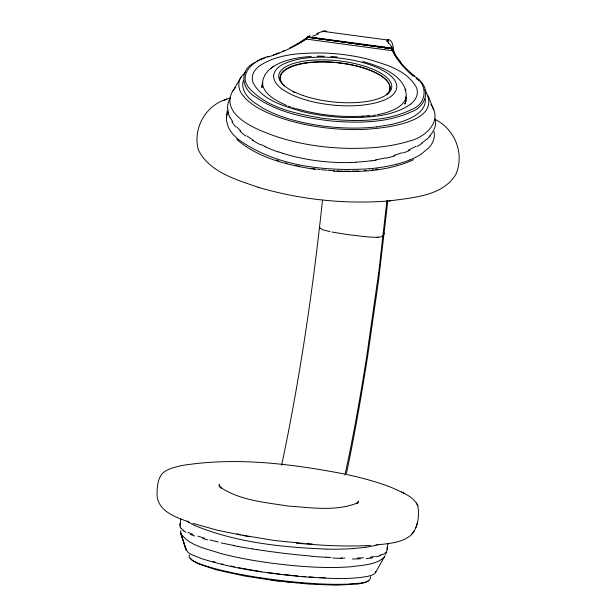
<?xml version="1.0" encoding="UTF-8"?>
<svg xmlns="http://www.w3.org/2000/svg" width="616" height="616" viewBox="0 0 616 616"><rect width="100%" height="100%" fill="white"/><g stroke="black" fill="none" stroke-linecap="round" stroke-linejoin="round"><path stroke-width="0.92" d="M219.219 487.017L219.234 484.376L219.489 485.816L221.121 488.088L220.305 487.218C240.078 500.562 265.257 502.363 288.242 506.059C311.034 507.546 335.705 511.757 357.457 502.941L356.448 503.611L358.62 501.062L358.158 502.91M387.502 41.542L387.68 39.978M388.488 39.339A197.613 12.135 44.9 0 0 387.718 40.017L322.73 31.316L322.668 31.932C322.846 30.43 325.879 30.507 326.75 31.562M386.94 200.308L378.971 270.647L366.813 355.856A267.221 21.437 -82.3 0 1 348.972 456.117L344.983 475.028M387.857 200.477L378.578 280.257L367.729 355.548A275.829 22.13 -82.3 0 1 347.085 470.378L346.154 474.759M307.738 37.807L307.838 37.191L391.999 48.525L396.203 56.102L401.37 63.094M322.507 200.023C313.059 288.95 300.108 377.6 281.658 465.134M387.564 40.887L387.649 40.078M391.637 49.134L391.73 48.518M320.944 38.923L307.561 37.122L307.099 37.83L307.207 36.945L309.994 35.836M226.565 116.786L227.235 110.572M307.099 37.83L307.253 37.399M388.142 43.012L388.542 39.393C393.709 41.226 393.062 48.841 394.163 53.307M180.011 525.194L180.742 519.096M387.179 549.549L387.941 543.258M185.878 548.51C187.303 554.677 195.811 555.817 200.67 558.304C234.142 569.176 269.346 573.581 304.265 576.853C325.587 578.116 347.37 580.218 368.522 576.176C370.932 575.444 373.904 574.897 375.46 572.695L385.139 555.47M377.146 544.89C388.396 543.528 400.962 542.996 410.256 535.751C418.279 528.259 419.427 516.031 417.841 505.751C413.082 495.695 401.255 492.115 391.922 487.656C377.554 481.989 362.578 478.031 347.516 474.667M392.269 48.803L307.677 37.029L305.182 39.193A251.844 90.113 5.7 0 1 296.696 44.483M405.775 101.648L405.867 97.028M180.781 530.645L180.688 533.079L186.155 550.042L180.588 532.563L185.901 549.341M415.869 527.789L417.633 522.129M405.628 102.164L404.997 103.758M262.732 82.713L261.946 87.572M385.77 554.331L386.486 552.529M389.281 91.422L389.974 88.935A55.201 20.713 5.8 0 0 346.469 63.933L337.291 62.686A55.201 20.713 5.8 0 0 280.75 81.72M383.206 235.659L384.384 233.11M264.495 75.437L268.16 70.555L273.843 66.22M263.802 77.408C257.734 91.761 276.353 100.97 286.964 105.575M375.483 572.657L375.791 571.386M245.63 71.972L241.241 76.784L232.055 92.269C222.676 111.011 246.177 124.386 260.252 130.353C287.757 142.35 317.848 147.624 347.74 148.348C368.376 148.618 389.351 147.27 409.155 141.11C424.547 137.768 442.627 122.053 431.631 105.505M189.412 554.931C187.757 558.011 192.146 560.075 194.256 561.33C200.277 564.41 206.799 566.335 213.275 568.183C235.058 574.058 257.388 577.615 279.749 580.395C302.548 583.021 325.517 584.977 348.487 584.114C353.592 582.69 371.433 584.984 370.516 576.599M241.002 77.162C237.545 82.29 238.33 89.343 241.98 94.179C250.111 105.367 263.448 111.219 275.891 116.208C303.365 126.234 332.863 130.153 362.023 129.522C379.002 128.667 444.252 123.978 425.363 90.829M232.625 91.307L235.535 87.487M264.179 76.784L264.603 76.168M384.453 557.203C375.583 565.057 362.516 565.126 351.312 566.712C333.171 568.198 314.915 567.444 296.796 565.927C271.086 563.609 245.422 559.913 220.42 553.399C206.83 548.725 189.697 546.076 180.858 533.602M411.38 534.727L414.329 530.869M391.168 46.793L392.238 50.697L305.736 39.016L308.832 36.228L308.693 37.399L308.169 36.652M430.184 135.951L426.873 139.424M368.406 580.765L364.903 582.551L357.68 584.068L336.205 585.177L309.555 584.13L276.63 580.896L244.567 576.014L216.439 569.869L197.79 563.655L192.323 560.514L190.444 558.096M422.022 143.351L416.993 146.6M420.474 154.624L428.644 148.017A153.245 50.627 5.9 0 0 434.272 132.971L434.064 131.647M270.694 68.307C282.382 59.837 297.197 57.481 311.272 56.441M306.96 37.73L298.968 42.974L289.574 47.994M254.893 62.601C238.769 69.654 241.449 89.066 255.324 96.851C277.662 112.52 305.367 118.056 332.024 121.067C358.535 123.154 386.64 123.115 411.288 111.873C425.602 106.899 431.623 89.266 418.21 79.402L419.404 80.48L416.932 78.186M308.277 36.575L309.332 36.044M256.425 61.723L258.042 60.868M226.827 99.084C205.552 105.297 192.462 128.675 198.421 150.027C209.617 172.526 236.929 179.772 258.835 187.51M382.582 554.277L379.533 555.416M409.802 150.335L403.442 153.007M259.744 60.052L263.402 58.497M413.606 159.698C388.75 171.071 360.637 172.472 333.733 171.194M223.377 100.531L230.33 97.728M316.639 33.595L322.722 31.316M264.364 58.127L265.35 57.765M268.653 56.395C255.455 59.19 237.453 73.173 248.633 87.487C267.105 108.462 296.92 113.875 323.2 118.388C352.629 121.699 384.376 122.676 411.68 109.502C427.273 103.465 428.228 84.584 414.291 76.061M394.933 155.886L386.432 158.127M376.037 545.114L378.309 544.444M396.727 164.218L402.756 162.485A130.122 43.051 6 0 0 409.987 159.875M376.969 114.761C388.927 112.82 412.042 105.405 404.851 89.189M375.082 556.487L370.27 557.203M375.529 115.03L372.572 115.515M376.184 160.145L375.098 160.322M374.79 160.368L374.328 160.445M374.012 160.491L371.202 160.892M371.063 115.739L367.968 116.131M376.569 126.911L392.099 124.332L401.139 121.876A97.451 34.75 5.9 0 0 412.312 117.194A99.931 35.62 5.8 0 0 422.083 109.409A100.662 35.867 5.8 0 0 425.194 98.829M389.481 200.924C412.358 197.574 442.488 196.419 455.84 174.405C464.726 153.746 455.085 129.414 435.212 119.458M369.261 168.776C324.416 171.51 275.637 166.343 238.338 139.409M364.225 170.594L366.528 170.409M390.413 200.855C345.953 204.504 300.77 199.8 257.973 187.256M361.554 116.717L363.186 116.593M352.991 548.525L358.882 548.024A130.122 22.137 7 0 0 365.966 547.162M368.745 115.685C344.452 117.887 319.781 115.469 296.358 108.655M363.432 557.788L357.357 558.027M355.879 162.308L350.727 162.516M378.07 237.206L376.761 237.252M370.393 545.406C345.738 546.839 321.005 545.468 296.442 543.135M358.72 170.932L352.267 171.148M349.965 171.179L344.128 171.156M324.409 56.21L317.563 56.202L318.125 56.202M342.95 171.132L337.014 170.932M325.98 549.072C281.45 547.254 235.905 542.519 194.417 525.371M344.845 558.011L343.743 557.981M342.635 557.95L340.933 557.904M312.274 543.951L306.421 543.628M330.969 557.472L328.698 557.341M334.627 170.809L327.843 170.332M328.544 557.334L326.103 557.187M301.224 583.067L302.625 583.159M304.104 543.474L274.405 540.494L245.237 535.635M330.792 56.472L337.221 56.972M367.436 236.867L369.854 237.045A25.402 6.383 6.5 0 0 376.792 237.275M296.943 582.759L294.032 582.52M366.859 236.821L348.849 234.75L332.032 232.063M311.072 556.086L305.99 555.632A90.306 9.34 7.2 0 1 290.821 554.084L285.87 553.53A86.001 8.94 7.2 0 1 257.349 549.664M326.719 170.239L321.129 169.677M289.597 582.12L286.617 581.82M285.116 581.658L282.105 581.327M320.012 169.554L316.67 169.138M279.087 580.973L276.076 580.595M372.68 45.915L378.624 46.716M274.567 580.403L271.564 579.995M308.008 36.767L392.246 48.14A19.419 17.964 22.2 0 0 392.176 49.087L392.461 48.456L391.476 47.139M307.792 37.337L391.684 48.664M315.554 168.992L311.735 168.445M267.105 579.356L268.584 579.571M315.253 169.392C287.618 165.119 258.474 158.258 236.821 139.493M257.311 549.68L252.529 548.925M259.821 578.201L261.261 578.439M255.586 577.462L256.988 577.716M238.276 546.492L233.618 545.622M249.549 536.805L217.617 530.291L192.947 523.369M242.473 535.065L244.537 535.497M298.26 165.997L299.73 166.305M330.137 231.678L323.007 229.822L319.758 228.105A9.971 2.502 6.5 0 1 319.604 227.912M344.737 474.066C291.122 463.748 235.335 456.71 181.027 465.681C174.374 467.413 166.99 468.799 161.985 473.881C157.365 479.695 157.049 488.165 157.057 495.31C158.25 511.673 176.122 517.271 189.004 522.052M239.108 534.334L240.44 534.626M295.357 165.358L296.804 165.681M236.937 533.841L238.438 534.188M207.646 539.901L202.71 538.561M285.539 162.878L286.902 163.255M362.809 61.446C379.033 66.312 399.822 72.711 405.906 90.46M213.02 561.546L215.561 562.262M283.014 153.369L278.432 151.852M276.445 160.083L278.625 160.807M295.441 108.732L292.508 107.723M194.764 536.074L190.406 534.426M291.083 107.199L288.311 106.129M265.319 146.593L261.23 144.621M401.724 492.068L404.45 493.547L403.164 492.846M185.909 532.309L183.137 530.568M253.138 140.132L246.793 135.882M385.593 48.171L384.053 47.039L385.447 48.102M240.856 131.046L236.775 126.973M391.953 48.248L392.253 49.072M424.663 89.921L425.025 90.375M181.058 528.62L180.126 526.934M232.64 121.706L230.161 117.379M430.907 104.327L431.277 104.913M388.758 43.644L388.257 42.666M417.841 505.751L416.455 503.049M393.2 51.074L392.315 48.88M428.166 95.78L433.733 110.01M228.397 112.62L227.735 108.616M435.227 118.796L435.604 121.198A152.291 50.119 -0.6 0 1 429.799 135.92M252.498 548.933A90.306 9.363 7.2 0 1 238.238 546.492M234.504 545.583A99.199 10.303 7.2 0 1 221.213 542.896M218.28 541.957A109.794 12.012 6.9 0 1 209.879 539.962M204.481 538.115A123.608 15.292 5.9 0 1 197.905 536.166M192.954 534.442A136.213 18.988 4.1 0 1 187.965 532.355M183.876 530.568A146.477 21.853 2.3 0 1 181.528 528.628M180.573 526.942A152.291 23.061 1.2 0 1 180.334 523.3M386.887 547.747A152.291 25.656 13.3 0 1 383.144 554.423M380.311 555.624A146.477 24.093 12.1 0 1 376.068 556.756M372.68 557.827A136.213 21.029 10.6 0 1 366.189 558.558M360.429 558.812A123.608 16.871 9 0 1 352.383 558.974M342.966 558.442A109.794 12.859 7.7 0 1 332.886 558.05M326.68 557.365A99.199 10.618 7.3 0 1 311.519 556.263M194.525 525.379A137.537 23.354 6.8 0 1 187.079 521.074M376.099 545.122A139.201 23.731 7 0 1 366.027 547.177M353.099 548.556A111.296 18.888 7 0 1 326.157 549.141M319.488 227.52A1.54 0.393 6.6 0 1 320.004 227.327M382.621 236.351A10.657 2.68 6.5 0 1 378.039 237.191M382.259 235.651A1.571 0.4 6.3 0 1 382.913 235.99M325.302 577.777A90.167 12.813 7 0 1 319.781 577.554M314.083 577.246A90.167 12.813 7 0 1 309.07 576.915M305.675 576.668A90.167 12.813 7 0 1 302.24 576.391M297.89 576.006A87.703 12.412 7 0 1 283.791 574.559M280.241 574.143A87.703 12.412 7 0 1 267.86 572.526M261.746 571.633A87.703 12.412 7 0 1 241.634 568.198M240.687 568.021A90.167 12.805 7 0 1 238.831 567.659M234.311 566.743A90.167 12.805 7 0 1 230.8 565.996M223.285 564.264A90.167 12.805 7 0 1 221.698 563.879M318.695 33.788A249.927 32.979 3.5 0 1 312.628 36.113M392.046 46.939A249.75 35.274 11 0 1 389.312 43.744M386.632 41.172A204.281 12.998 42.8 0 1 387.741 40.387M283.021 153.361A90.306 35.52 5.7 0 0 297.112 157.196L301.855 158.235A86.001 33.811 5.7 0 0 330.422 162.116L335.412 162.378A90.306 35.543 5.7 0 0 350.735 162.524M278.186 151.967A99.199 39.008 5.7 0 1 265.065 146.677M260.599 144.799A109.794 42.612 6 0 1 252.537 140.248M245.692 136.005A123.608 46.331 7.1 0 1 239.894 131.108M235.828 126.965A136.213 48.995 9 0 1 231.901 121.675M229.83 117.34A146.477 51.197 11 0 1 228.182 112.597M227.504 108.57A152.291 52.791 12.1 0 1 230.322 98.237M426.426 139.362A146.477 48.926 0.7 0 1 421.567 143.205M415.862 146.339A136.213 46.947 2.1 0 1 408.554 149.988M402.34 152.599A123.608 44.791 3.8 0 1 393.817 155.394M385.87 157.819A109.794 41.819 5.1 0 1 375.675 159.798M371.055 160.776A99.199 38.716 5.6 0 1 355.786 162.185M238.23 139.409A137.537 45.553 6.2 0 1 228.182 126.757L226.511 120.721A153.245 50.704 6.2 0 1 227.535 112.951M420.435 154.608A139.201 46.015 5.9 0 1 409.971 159.867M396.596 164.164A111.296 36.868 6 0 1 369.23 168.761M377.877 169.046A105.459 34.642 6 0 1 375.621 169.369M373.335 169.669A105.459 34.642 6 0 1 372.18 169.808M388.319 93.078A55.201 20.713 5.8 0 1 387.626 93.955M282.767 83.984A55.209 20.074 6 0 1 336.998 62.616A55.209 20.074 6 0 1 386.232 94.641M294.887 92.7A55.209 20.074 6 0 1 293.101 91.799M284.646 86.009A55.209 20.074 6 0 1 283.645 85M376.553 126.896A90.167 32.24 5.9 0 1 353.222 128.105A87.703 31.401 5.9 0 1 292.654 119.943A90.167 32.248 5.9 0 1 272.264 112.82L263.679 108.67L253.322 101.917A97.451 34.766 6 0 1 246.331 94.779A99.931 35.643 6 0 1 242.989 87.564A100.662 35.89 6 0 1 243.466 80.565M405.944 97.105A79.664 28.39 5.8 0 1 404.743 104.081M261.977 87.472A79.664 28.405 6 0 1 262.531 83.083M284.423 50.581A251.844 90.113 5.7 0 1 282.428 51.444M279.017 52.853A251.844 90.113 5.7 0 1 273.35 55.017M268.923 56.58A251.844 90.113 5.7 0 1 267.413 57.088M413.39 76.322A251.852 90.706 5.9 0 1 392.692 51.066M416.054 78.309A96.473 34.696 6 0 1 417.378 79.456M414.591 76.038A253.307 90.922 6.2 0 1 392.438 50.704M306.144 39.124A253.322 91.153 5.8 0 1 269.269 56.641M273.573 75.491C273.573 84.762 283.052 90.136 290.236 93.963C303.665 100.462 318.48 103.596 333.241 105.113C347.955 106.445 363.04 106.229 377.392 102.395C385.069 100.038 395.333 96.504 396.827 87.433C396.827 78.17 387.341 72.819 380.164 69.007C366.728 62.532 351.913 59.406 337.152 57.881C322.445 56.549 307.361 56.749 293.008 60.561C285.339 62.894 275.067 66.42 273.573 75.491M410.51 104.25C392.169 116.817 368.645 117.548 347.162 117.579A79.148 28.767 5.9 0 1 301.94 111.473C284.199 106.152 262.678 100.531 253.215 83.014A91.045 32.979 6 0 1 259.105 66.197C277.454 53.669 300.97 52.999 322.438 52.984A79.148 28.536 5.9 0 1 367.675 59.082C385.385 64.403 406.922 69.947 416.401 87.433A91.045 32.956 5.8 0 1 410.51 104.25M303.318 95.596A56.78 20.721 6 0 0 391.607 87.988A56.78 20.721 6 0 0 310.857 60.322A56.78 20.721 6 0 0 303.318 95.596"/></g></svg>
